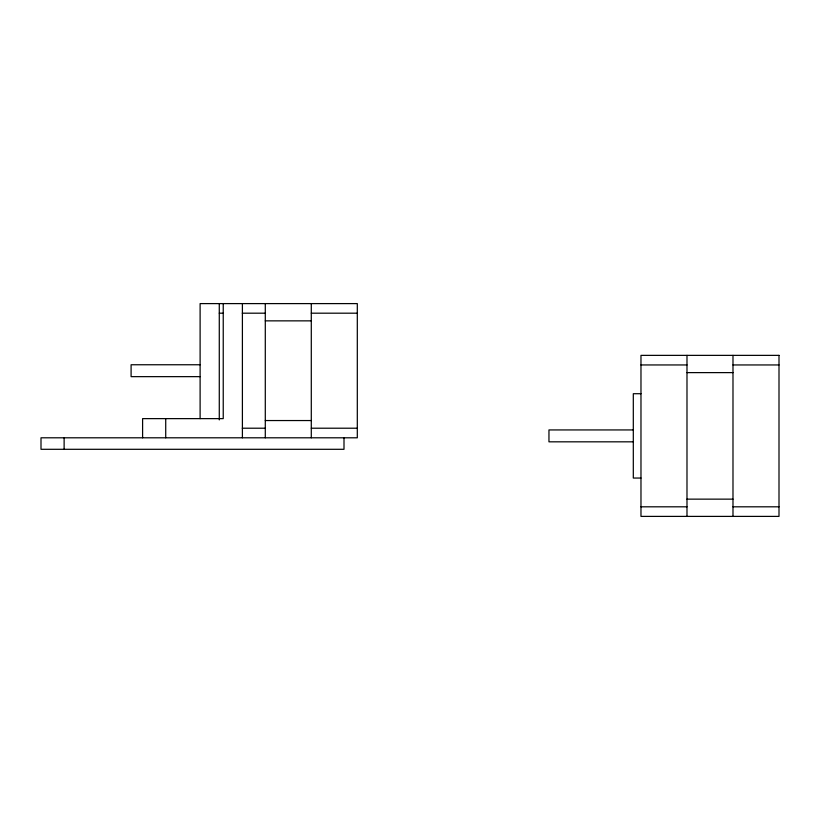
<?xml version="1.0" encoding="UTF-8"?>
<svg xmlns="http://www.w3.org/2000/svg" width="820" height="820" viewBox="0 0 820 820"><rect width="100%" height="100%" fill="white"/><g stroke="black" fill="none" stroke-linecap="round" stroke-linejoin="round"><path stroke-width="1.23" d="M219.278 313.189L223.112 313.189M242.279 313.189L265.29 313.189M311.292 313.189L357.305 313.189M265.29 320.856L311.292 320.856M200.111 364.756L131.097 364.756L131.097 376.646L200.111 376.646M640.973 364.951L686.986 364.951M732.988 364.951L779 364.951M686.986 372.618L732.988 372.618M640.973 393.713L633.306 393.713L633.306 478.05L640.973 478.05M265.29 420.547L311.292 420.547M242.279 428.214L265.29 428.214M311.292 428.214L357.305 428.214M633.306 429.936L548.959 429.936L548.959 441.826L633.306 441.826M686.986 499.144L732.988 499.144M640.973 506.811L686.986 506.811M732.988 506.811L779 506.811M732.988 355.367L732.988 516.395M686.986 355.367L686.986 516.395M344 437.798L344 449.298L41 449.298L41 437.798L357.305 437.798L357.305 303.605L200.111 303.605L200.111 418.63M311.292 303.605L311.292 437.798M265.29 303.605L265.29 437.798M242.402 303.605L242.402 437.798M223.235 303.605L223.235 418.63L142.598 418.63L142.598 437.798M219.278 303.605L219.278 419.901M165.722 418.63L165.722 437.798M64.124 437.798L64.124 449.298M779 355.367L640.973 355.367L640.973 516.395L779 516.395L779 355.367"/></g></svg>
